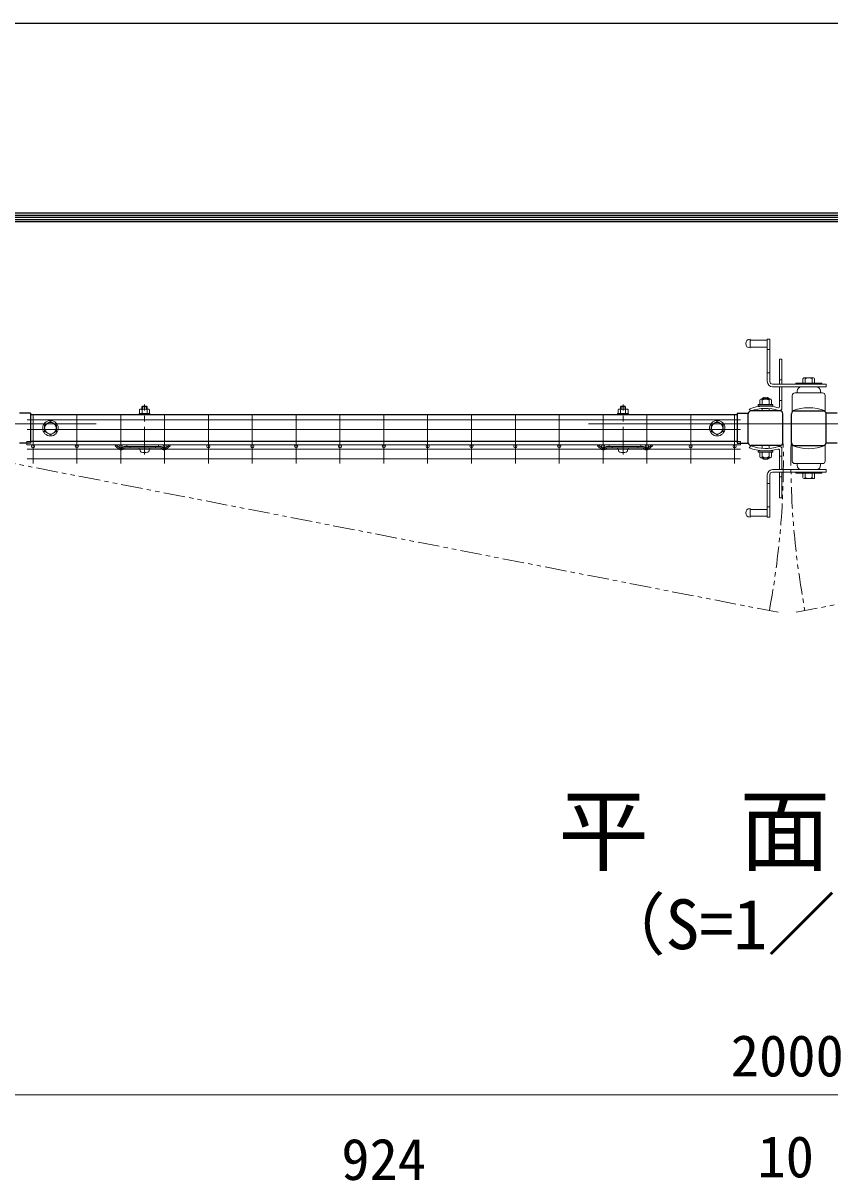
# Model space of a CAD drawing. Units: millimetres, scale not verified. Extents: x -6052 to 2348, y -2970 to 2970.
# Drawn here: x -2651 to -1717, y 1628 to 2970 of the extents above; entities that cross this region are included whole.
import ezdxf
from ezdxf.enums import TextEntityAlignment as Align

# ---------------------------------------------------------------- set-up
doc = ezdxf.new("R2010")
doc.units = ezdxf.units.MM
doc.header["$LTSCALE"] = 20
doc.linetypes.add('USER1', pattern=[50.8, 31.75, -6.35, 6.35, -6.35])
doc.linetypes.add('USER2', pattern=[2.5, 1.25, -0.25, 0.25, -0.25, 0.25, -0.25])
doc.layers.add('0-1_D-TTL-TXT', color=7, linetype='Continuous')
for name, color, linetype, lineweight in [('0-3_D-STR1', 1, 'Continuous', 25), ('0-4_D-BMK', 2, 'USER1', 13), ('0-5_D-STR-DIM', 7, 'Continuous', 13), ('0-7_D-STR3', 3, 'Continuous', 13), ('0-8_D-STR2', 7, 'Continuous', 13), ('0-9_D-TTL', 7, 'Continuous', 25)]:
    doc.layers.add(name, color=color, linetype=linetype, lineweight=lineweight)
doc.styles.add('ＭＳ ゴシック', font='')
doc.styles.get('ＭＳ ゴシック').set_extended_font_data('MS Gothic')

# ---------------------------------------------------------------- blocks, each defined once
blk = doc.blocks.new('A$C982ee5ca')
at = {"layer": '0-4_D-BMK'}
blk.add_line((0, -150), (0, 1008), dxfattribs=at)
at = {"layer": '0-7_D-STR3'}
for p, q in [((-115, 881.6), (-115, 798)), ((-86.6, 898), (86.6, 898)), ((-46, 968), (-60, 954)), ((60, 954), (-60, 954)), ((-60, 954), (-60, 898)), ((-58.2, 881.6), (-58.2, 798)), ((-46, 968), (-46, 898)), ((46, 968), (-46, 968)), ((46, 968), (46, 898)), ((46, 968), (60, 954)), ((58.2, 881.6), (58.2, 798)), ((60, 954), (60, 898)), ((115, 881.6), (115, 798)), ((-125, 798), (125, 798)), ((-125, 766), (-125, 798)), ((-125, 766), (125, 766)), ((-115, 798), (115, 798)), ((125, 766), (125, 798)), ((-125, 0), (125, 0)), ((-125, -32), (-125, 0)), ((125, -32), (125, 0)), ((-125, -32), (125, -32)), ((-103.7, -32), (103.7, -32)), ((-103.7, -62.5), (-103.7, -32)), ((103.7, -63.3), (103.7, -32))]:
    blk.add_line(p, q, dxfattribs=at)
for centre, radius, start, end in [((-86.6, 865.2), 32.8, 30, 150), ((0, 786.4), 111.5, 58.543, 121.457), ((86.6, 865.2), 32.8, 30, 150), ((-65.7, -62.5), 38, 180, 253.92714), ((1.3, 170), 280, 253.92714, 285.41383), ((65.7, -63.3), 38, 285.41383, 0)]:
    blk.add_arc(centre, radius, start, end, dxfattribs=at)

msp = doc.modelspace()

# ---------------------------------------------------------------- linework, layer by layer
at = {"layer": '0-3_D-STR1'}
for p, q in [((-2642.76, 2518.04), (-2655.76, 2518.04)), ((-2642.76, 2518.04), (-2642.76, 2483.14)), ((-1824.76, 2516.11), (-2642.76, 2516.11)), ((-1824.76, 2518.06), (-1811.69, 2518.06)), ((-1824.76, 2518.06), (-1824.76, 2483.16)), ((-1811.76, 2483.81), (-1811.76, 2517.41)), ((-1774.96, 2520.61), (-1808.56, 2520.61)), ((-1771.76, 2483.81), (-1771.76, 2517.41)), ((-1761.76, 2483.81), (-1761.76, 2517.41)), ((-1758.56, 2520.61), (-1724.96, 2520.61)), ((-1708.76, 2518.06), (-1721.82, 2518.06)), ((-1721.76, 2483.81), (-1721.76, 2517.41)), ((-2642.76, 2483.14), (-2655.76, 2483.14)), ((-1824.76, 2485.11), (-2642.76, 2485.11)), ((-1824.76, 2483.16), (-1811.76, 2483.16)), ((-1708.76, 2483.16), (-1721.76, 2483.16)), ((-1774.96, 2480.61), (-1808.56, 2480.61)), ((-1758.56, 2480.61), (-1724.96, 2480.61))]:
    msp.add_line(p, q, dxfattribs=at)
for centre, start, end in [((-1808.56, 2517.41), 90.00003, 180), ((-1774.96, 2517.41), 0, 90.00003), ((-1758.56, 2517.41), 89.99997, 180), ((-1724.96, 2517.41), 0, 89.99997), ((-1808.56, 2483.81), 180, 269.99997), ((-1774.96, 2483.81), 269.99997, 0), ((-1758.56, 2483.81), 180, 270.00003), ((-1724.96, 2483.81), 270.00003, 0)]:
    msp.add_arc(centre, 3.2, start, end, dxfattribs=at)
at = {"layer": '0-4_D-BMK'}
for p, q in [((-2566.76, 2505.61), (-2966.76, 2505.61)), ((-1596.76, 2505.61), (-1996.76, 2505.61))]:
    msp.add_line(p, q, dxfattribs=at)
at = {"layer": '0-4_D-BMK', "linetype": 'USER2'}
for p, q in [((-1777.01, 2287.26), (-2713.96, 2469.81)), ((-1756.5, 2287.26), (-819.56, 2469.81))]:
    msp.add_line(p, q, dxfattribs=at)
for centre, start, end in [((-2730.76, 2465.11), 349.44142, 1.03068), ((-802.76, 2465.11), 178.96932, 190.55858)]:
    msp.add_arc(centre, 959.66, start, end, dxfattribs=at)
at = {"layer": '0-5_D-STR-DIM'}
msp.add_line((-806.75, 1728.23), (-2726.75, 1728.23), dxfattribs=at)
at = {"layer": '0-7_D-STR3'}
for p, q in [((-1809.76, 2603.63), (-1809.76, 2593.63)), ((-1789.76, 2603.63), (-1789.76, 2554.63)), ((-1789.76, 2603.63), (-1786.76, 2603.63)), ((-1786.76, 2603.63), (-1786.76, 2554.63)), ((-1809.76, 2602.63), (-1789.76, 2602.63)), ((-1809.76, 2594.63), (-1789.76, 2594.63)), ((-1789.76, 2591.63), (-1786.76, 2591.63)), ((-1772.76, 2580.61), (-1775.76, 2580.61)), ((-1775.76, 2551.61), (-1775.76, 2580.61)), ((-1772.76, 2551.61), (-1772.76, 2580.61)), ((-1789.76, 2564.63), (-1786.76, 2564.63)), ((-1783.76, 2551.63), (-1721.76, 2551.63)), ((-1772.76, 2556.61), (-1775.76, 2556.61)), ((-1726.76, 2552.63), (-1756.76, 2552.63)), ((-1756.76, 2552.63), (-1756.76, 2551.63)), ((-1748.54, 2557.67), (-1748.54, 2552.59)), ((-1747.15, 2559.08), (-1736.35, 2559.08)), ((-1745.76, 2557.67), (-1745.76, 2552.63)), ((-1737.75, 2557.67), (-1737.75, 2552.63)), ((-1734.95, 2557.67), (-1734.95, 2552.67)), ((-1726.76, 2552.63), (-1726.76, 2551.63)), ((-1721.76, 2548.63), (-1721.76, 2551.63)), ((-1783.76, 2548.63), (-1721.76, 2548.63)), ((-1775.76, 2548.61), (-1775.76, 2525.23)), ((-1772.76, 2548.61), (-1772.76, 2524.11)), ((-1760.76, 2538.63), (-1760.76, 2520.63)), ((-1757.76, 2541.63), (-1725.76, 2541.63)), ((-1755.26, 2541.63), (-1755.26, 2543.63)), ((-1728.26, 2541.63), (-1728.26, 2543.63)), ((-1722.76, 2538.63), (-1722.76, 2520.63)), ((-1808.74, 2520.61), (-1810.76, 2522.83)), ((-1783.36, 2527.95), (-1800.16, 2527.95)), ((-1800.16, 2527.95), (-1800.16, 2526.35)), ((-1800.16, 2526.35), (-1783.36, 2526.35)), ((-1798.57, 2532.99), (-1798.57, 2527.99)), ((-1786.36, 2534.4), (-1797.16, 2534.4)), ((-1795.76, 2534.99), (-1795.76, 2534.38)), ((-1795.76, 2534.99), (-1787.75, 2534.99)), ((-1795.76, 2532.99), (-1795.76, 2527.95)), ((-1795.76, 2520.61), (-1795.76, 2523.42)), ((-1795.26, 2535.33), (-1795.26, 2534.38)), ((-1788.25, 2535.34), (-1788.25, 2534.41)), ((-1787.75, 2534.99), (-1787.75, 2534.41)), ((-1787.75, 2532.99), (-1787.75, 2527.95)), ((-1787.75, 2520.61), (-1787.75, 2523.42)), ((-1784.98, 2532.99), (-1784.98, 2527.91)), ((-1783.36, 2527.95), (-1783.36, 2526.35)), ((-1775.76, 2532.61), (-1772.76, 2532.61)), ((-2619.76, 2508.34), (-2626.76, 2504.3)), ((-2626.76, 2504.3), (-2626.76, 2496.88)), ((-2619.76, 2492.84), (-2626.76, 2496.88)), ((-2619.76, 2508.34), (-2612.76, 2504.3)), ((-2619.76, 2492.84), (-2612.76, 2496.88)), ((-2612.76, 2504.3), (-2612.76, 2496.88)), ((-1847.76, 2508.34), (-1854.76, 2504.3)), ((-1854.76, 2504.3), (-1854.76, 2496.88)), ((-1847.76, 2492.84), (-1854.76, 2496.88)), ((-1847.76, 2508.34), (-1840.76, 2504.3)), ((-1847.76, 2492.84), (-1840.76, 2496.88)), ((-1840.76, 2504.3), (-1840.76, 2496.88)), ((-2544.71, 2480), (-2543.66, 2481.21)), ((-2544.71, 2480), (-2540, 2475.94)), ((-2543.66, 2481.21), (-2538.95, 2477.15)), ((-2535.07, 2478.99), (-2537.06, 2477.18)), ((-2533.99, 2477.81), (-2535.98, 2476)), ((-2531.49, 2479.41), (-2533.99, 2479.41)), ((-2491.99, 2477.81), (-2533.99, 2477.81)), ((-2494.49, 2481.21), (-2531.49, 2481.21)), ((-2531.49, 2479.41), (-2531.49, 2481.21)), ((-2531.49, 2479.41), (-2494.49, 2479.41)), ((-2527.99, 2479.41), (-2527.99, 2477.81)), ((-2497.99, 2479.41), (-2497.99, 2477.81)), ((-2494.49, 2479.41), (-2494.49, 2481.21)), ((-2491.99, 2479.41), (-2494.49, 2479.41)), ((-2491.99, 2477.81), (-2490.01, 2476)), ((-2490.91, 2478.99), (-2488.93, 2477.18)), ((-2482.32, 2481.21), (-2487.03, 2477.15)), ((-2481.28, 2480), (-2485.99, 2475.94)), ((-2481.28, 2480), (-2482.32, 2481.21)), ((-1986.24, 2480), (-1985.19, 2481.21)), ((-1986.24, 2480), (-1981.53, 2475.94)), ((-1985.19, 2481.21), (-1980.48, 2477.15)), ((-1976.6, 2478.99), (-1978.59, 2477.18)), ((-1975.52, 2477.81), (-1977.51, 2476)), ((-1973.02, 2479.41), (-1975.52, 2479.41)), ((-1933.52, 2477.81), (-1975.52, 2477.81)), ((-1936.02, 2481.21), (-1973.02, 2481.21)), ((-1973.02, 2479.41), (-1973.02, 2481.21)), ((-1973.02, 2479.41), (-1936.02, 2479.41)), ((-1969.52, 2479.41), (-1969.52, 2477.81)), ((-1939.52, 2479.41), (-1939.52, 2477.81)), ((-1936.02, 2479.41), (-1936.02, 2481.21)), ((-1933.52, 2479.41), (-1936.02, 2479.41)), ((-1933.52, 2477.81), (-1931.54, 2476)), ((-1932.44, 2478.99), (-1930.46, 2477.18)), ((-1923.85, 2481.21), (-1928.56, 2477.15)), ((-1922.81, 2480), (-1927.52, 2475.94)), ((-1922.81, 2480), (-1923.85, 2481.21)), ((-1808.74, 2480.11), (-1810.76, 2477.89)), ((-1800.16, 2474.37), (-1783.36, 2474.37)), ((-1798.57, 2467.73), (-1798.57, 2472.73)), ((-1795.76, 2480.61), (-1795.76, 2477.3)), ((-1795.76, 2467.73), (-1795.76, 2472.77)), ((-1787.75, 2480.61), (-1787.75, 2477.3)), ((-1787.75, 2467.73), (-1787.75, 2472.77)), ((-1784.98, 2467.73), (-1784.98, 2472.81)), ((-1783.36, 2472.77), (-1783.36, 2474.37)), ((-1775.76, 2452.61), (-1775.76, 2475.49)), ((-1772.76, 2452.61), (-1772.76, 2476.61)), ((-1760.76, 2462.59), (-1760.76, 2480.59)), ((-1722.76, 2462.59), (-1722.76, 2480.59)), ((-1786.36, 2466.33), (-1797.16, 2466.33)), ((-1795.76, 2465.73), (-1795.76, 2466.34)), ((-1795.76, 2465.73), (-1787.75, 2465.73)), ((-1795.26, 2465.39), (-1795.26, 2466.34)), ((-1788.25, 2465.38), (-1788.25, 2466.31)), ((-1787.75, 2465.73), (-1787.75, 2466.31)), ((-1775.76, 2468.11), (-1772.76, 2468.11)), ((-1757.76, 2459.59), (-1725.76, 2459.59)), ((-1755.26, 2459.59), (-1755.26, 2457.59)), ((-1728.26, 2459.59), (-1728.26, 2457.59)), ((-1789.76, 2397.59), (-1789.76, 2446.59)), ((-1786.76, 2397.59), (-1786.76, 2446.59)), ((-1783.76, 2452.59), (-1721.76, 2452.59)), ((-1783.76, 2449.59), (-1721.76, 2449.59)), ((-1775.76, 2449.61), (-1775.76, 2420.11)), ((-1772.76, 2444.11), (-1775.76, 2444.11)), ((-1772.76, 2449.61), (-1772.76, 2420.11)), ((-1756.76, 2448.59), (-1756.76, 2449.59)), ((-1756.76, 2448.59), (-1726.76, 2448.59)), ((-1748.57, 2443.55), (-1748.57, 2448.55)), ((-1736.36, 2442.14), (-1747.17, 2442.14)), ((-1745.76, 2443.55), (-1745.76, 2448.59)), ((-1737.75, 2443.55), (-1737.75, 2448.59)), ((-1734.98, 2443.55), (-1734.98, 2448.63)), ((-1726.76, 2448.59), (-1726.76, 2449.59)), ((-1721.76, 2452.59), (-1721.76, 2449.59)), ((-1786.76, 2436.59), (-1789.76, 2436.59)), ((-1772.76, 2420.11), (-1775.76, 2420.11)), ((-1809.76, 2397.59), (-1809.76, 2407.59)), ((-1809.76, 2406.59), (-1789.76, 2406.59)), ((-1786.76, 2409.59), (-1789.76, 2409.59)), ((-1809.76, 2398.59), (-1789.76, 2398.59)), ((-1789.76, 2397.59), (-1786.76, 2397.59))]:
    msp.add_line(p, q, dxfattribs=at)
msp.add_lwpolyline([(-1783.36, 2472.77), (-1800.16, 2472.77), (-1800.16, 2474.37)], dxfattribs=at)
for centre, radius in [((-2619.76, 2500.59), 9), ((-1847.76, 2500.59), 9), ((-2619.76, 2500.59), 6.71), ((-1847.76, 2500.59), 6.71)]:
    msp.add_circle(centre, radius, dxfattribs=at)
for centre, radius, start, end in [((-1809.76, 2598.63), 5, 90.00001, 270), ((-1783.76, 2554.63), 6, 180.00001, 269.99995), ((-1783.76, 2554.63), 3, 180.00001, 270), ((-1747.15, 2557.69), 1.39, 359.29981, 180.701), ((-1741.76, 2552.66), 6.41, 51.35043, 128.64746), ((-1736.35, 2557.67), 1.4, 0.08393, 179.91606), ((-1791.76, 2529.98), 6.41, 51.35253, 128.64959), ((-1757.76, 2538.63), 3, 90, 180.00001), ((-1750.26, 2543.63), 5, 90.00001, 179.99999), ((-1733.26, 2543.63), 5, 0, 90), ((-1725.76, 2538.63), 3, 0, 90), ((-1791.76, 2473.35), 53, 73.87238, 111.00754), ((-1791.76, 2473.58), 50, 72.42905, 109.85261), ((-1797.16, 2532.99), 1.4, 0.08393, 179.91608), ((-1791.76, 2527.98), 6.41, 51.35253, 128.64959), ((-1786.36, 2533.01), 1.39, 359.29901, 180.70018), ((-1776.76, 2525.23), 1, 253.8728, 0.00001), ((-1775.76, 2524.11), 3, 252.42887, 0.00001), ((-1741.76, 2473.52), 50.8, 68.0365, 111.96349), ((-2538.02, 2478.24), 3.03, 229.26286, 312.38442), ((-2538.02, 2478.24), 1.43, 229.26286, 312.38442), ((-2533.99, 2477.81), 1.6, 90, 132.38442), ((-2491.99, 2477.81), 1.6, 47.61558, 90), ((-2487.97, 2478.24), 3.03, 227.61558, 310.73714), ((-2487.97, 2478.24), 1.43, 227.61558, 310.73714), ((-1979.55, 2478.24), 3.03, 229.26286, 312.38442), ((-1979.55, 2478.24), 1.43, 229.26286, 312.38442), ((-1975.52, 2477.81), 1.6, 90, 132.38442), ((-1933.52, 2477.81), 1.6, 47.61558, 90), ((-1929.5, 2478.24), 3.03, 227.61558, 310.73714), ((-1929.5, 2478.24), 1.43, 227.61558, 310.73714), ((-1791.76, 2527.37), 53, 248.99246, 286.12762), ((-1791.76, 2527.14), 50, 250.14739, 287.57095), ((-1776.76, 2475.49), 1, 359.99999, 106.1272), ((-1775.76, 2476.61), 3, 359.99999, 107.57113), ((-1741.76, 2527.7), 50.8, 248.03652, 291.96351), ((-1797.16, 2467.73), 1.4, 180.08392, 359.91607), ((-1791.76, 2472.74), 6.41, 231.35041, 308.64747), ((-1791.76, 2470.74), 6.41, 231.35041, 308.64747), ((-1786.36, 2467.71), 1.39, 179.29982, 0.70099), ((-1757.76, 2462.59), 3, 180.00001, 270), ((-1750.26, 2457.59), 5, 180.00002, 270), ((-1733.26, 2457.59), 5, 270, 0.00001), ((-1725.76, 2462.59), 3, 270, 0.00001), ((-1783.76, 2446.59), 6, 90.00006, 180.00001), ((-1783.76, 2446.59), 3, 90.00001, 180.00001), ((-1747.17, 2443.55), 1.4, 180.08393, 359.91608), ((-1741.76, 2448.56), 6.41, 231.35042, 308.64748), ((-1736.36, 2443.53), 1.39, 179.29981, 0.70101), ((-1809.76, 2402.59), 5, 90, 270)]:
    msp.add_arc(centre, radius, start, end, dxfattribs=at)
at = {"layer": '0-8_D-STR2'}
for p, q in [((-2646.89, 2510.41), (-1820.63, 2510.41)), ((-2639.92, 2515.81), (-2639.92, 2459.81)), ((-2589.15, 2515.81), (-2589.15, 2459.81)), ((-2538.38, 2515.81), (-2538.38, 2459.81)), ((-2487.61, 2515.81), (-2487.61, 2459.81)), ((-2436.84, 2515.81), (-2436.84, 2459.81)), ((-2386.07, 2515.81), (-2386.07, 2459.81)), ((-2335.3, 2515.81), (-2335.3, 2459.81)), ((-2284.53, 2515.81), (-2284.53, 2459.81)), ((-2233.76, 2515.81), (-2233.76, 2459.81)), ((-2182.99, 2515.81), (-2182.99, 2459.81)), ((-2132.22, 2515.81), (-2132.22, 2459.81)), ((-2081.45, 2515.81), (-2081.45, 2459.81)), ((-2030.68, 2515.81), (-2030.68, 2459.81)), ((-1979.91, 2515.81), (-1979.91, 2459.81)), ((-1929.14, 2515.81), (-1929.14, 2459.81)), ((-1878.37, 2515.81), (-1878.37, 2459.81)), ((-1827.6, 2515.81), (-1827.6, 2459.81)), ((-2646.89, 2499.11), (-1820.63, 2499.11)), ((-1820.6, 2485.11), (-2646.92, 2485.11)), ((-2646.92, 2481.51), (-2646.92, 2485.11)), ((-1820.6, 2481.51), (-1820.6, 2485.11)), ((-1820.6, 2481.51), (-2646.92, 2481.51)), ((-2646.89, 2476.51), (-1820.63, 2476.51)), ((-2646.89, 2465.21), (-1820.63, 2465.21))]:
    msp.add_line(p, q, dxfattribs=at)
for centre in [(-2639.92, 2479.71), (-2589.15, 2479.71), (-2538.38, 2479.71), (-2487.61, 2479.71), (-2436.84, 2479.71), (-2386.07, 2479.71), (-2335.3, 2479.71), (-2284.53, 2479.71), (-2233.76, 2479.71), (-2182.99, 2479.71), (-2132.22, 2479.71), (-2081.45, 2479.71), (-2030.68, 2479.71), (-1979.91, 2479.71), (-1929.14, 2479.71), (-1878.37, 2479.71), (-1827.6, 2479.71)]:
    msp.add_circle(centre, 1.8, dxfattribs=at)
at = {"layer": '0-9_D-TTL', "color": 2}
msp.add_lwpolyline([(-6052.49, 2970), (2347.51, 2970), (2347.51, -2970), (-6052.49, -2970)], close=True, dxfattribs=at)
at = {"layer": '0-9_D-TTL'}
for points in [[(-5782.49, 2750), (2077.51, 2750), (2077.51, -2750), (-5782.49, -2750)], [(-5779.99, 2747.5), (2075.01, 2747.5), (2075.01, -2747.5), (-5779.99, -2747.5)], [(-5777.49, 2745), (2072.51, 2745), (2072.51, -2745), (-5777.49, -2745)], [(-5774.99, 2742.5), (2070.01, 2742.5), (2070.01, -2742.5), (-5774.99, -2742.5)], [(-5772.49, 2740), (2067.51, 2740), (2067.51, -2740), (-5772.49, -2740)]]:
    msp.add_lwpolyline(points, close=True, dxfattribs=at)

# ---------------------------------------------------------------- block references
at = {"layer": '0-5_D-STR-DIM', "xscale": 0.05, "yscale": 0.05}
for p in [(-2510.76, 2477.81), (-1956.76, 2477.81)]:
    msp.add_blockref('A$C982ee5ca', p, dxfattribs=at)

# ---------------------------------------------------------------- texts
at = {"layer": '0-1_D-TTL-TXT', "style": 'ＭＳ ゴシック'}
for s, height, p in [('平\u3000面\u3000図', 76.98, (-2031.85, 1972.74)), ('（S=1／20）', 57.77, (-1986.37, 1879.54))]:
    msp.add_text(s, height=height, dxfattribs=at).set_placement(p, align=Align.BOTTOM_LEFT)
at = {"layer": '0-5_D-STR-DIM', "style": 'ＭＳ ゴシック'}
for s, p in [('2000', (-1832, 1734.98)), ('924', (-2283, 1614.98)), ('10', (-1801.15, 1617.98))]:
    msp.add_text(s, height=48.09, dxfattribs=at).set_placement(p, align=Align.BOTTOM_LEFT)

doc.saveas('drawing.dxf')
